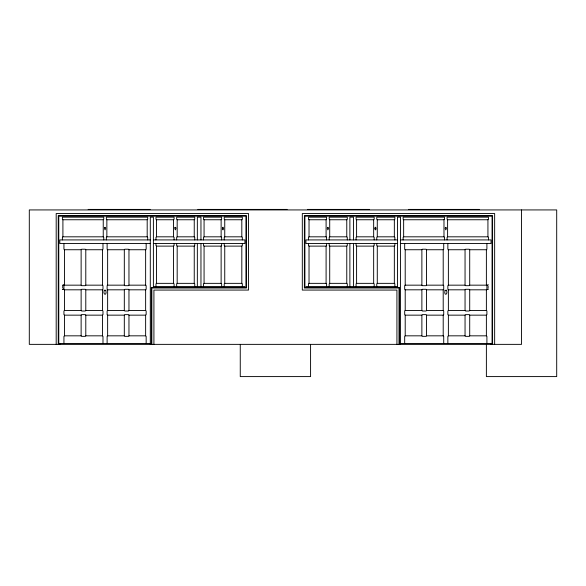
<?xml version="1.0" encoding="UTF-8"?>
<svg xmlns="http://www.w3.org/2000/svg" width="586" height="586" viewBox="0 0 586 586"><rect width="100%" height="100%" fill="white"/><g stroke="black" fill="none" stroke-linecap="round" stroke-linejoin="round"><path stroke-width="0.88" d="M103.759 239.916L103.759 237.33L103.239 236.817L62.907 236.817L62.394 237.33L62.394 239.916M103.239 219.75L103.759 219.237L103.759 217.164L62.394 217.164L62.394 219.237L62.907 219.75L103.239 219.75L103.239 236.817M81.132 249.739L81.652 249.226L85.27 249.226L85.79 249.739L85.79 285.162L85.27 285.675L81.652 285.675L81.132 285.162L81.132 249.739L64.46 249.739L63.94 249.226L63.94 243.534M147.709 239.916L147.709 237.33L147.189 236.817L106.857 236.817L106.344 237.33L106.344 239.916M64.46 249.739L64.46 285.162L63.94 285.675L63.94 289.294L64.46 289.814L64.46 310.492L63.94 311.012L63.94 314.631L64.46 315.151L64.46 335.829L63.94 336.349L63.94 343.586M102.982 343.586L102.982 336.349L102.462 335.829L102.462 315.151L102.982 314.631L102.982 311.012L102.462 310.492L102.462 289.814L102.982 289.294L102.982 285.675L102.462 285.162L102.462 249.739L102.982 249.226L102.982 243.534M147.189 219.75L147.709 219.237L147.709 217.164L106.344 217.164L106.344 219.237L106.857 219.75L147.189 219.75L147.189 236.817M81.132 289.814L81.652 289.294L85.27 289.294L85.79 289.814L85.79 310.492L85.27 311.012L81.652 311.012L81.132 310.492L81.132 289.814L64.46 289.814M124.313 249.739L124.825 249.226L128.444 249.226L128.964 249.739L128.964 285.162L128.444 285.675L124.825 285.675L124.313 285.162L124.313 249.739L107.634 249.739L107.121 249.226L107.121 243.534M107.634 249.739L107.634 285.162L107.121 285.675L107.121 289.294L107.634 289.814L107.634 310.492L107.121 311.012L107.121 314.631L107.634 315.151L107.634 335.829L107.121 336.349L107.121 343.586M174.079 239.916L174.079 237.33L173.559 236.817L156.499 236.817L155.979 237.33L155.979 239.916M173.559 219.75L174.079 219.237L174.079 217.164L155.979 217.164L155.979 219.237L156.499 219.75L173.559 219.75L173.559 236.817M146.156 343.586L146.156 336.349L145.636 335.829L145.636 315.151L146.156 314.631L146.156 311.012L145.636 310.492L145.636 289.814L146.156 289.294L146.156 285.675L145.636 285.162L145.636 249.739L146.156 249.226L146.156 243.534M81.132 315.151L81.652 314.631L85.27 314.631L85.79 315.151L85.79 335.829L85.27 336.349L81.652 336.349L81.132 335.829L81.132 315.151L64.46 315.151M177.177 219.75L194.244 219.75L194.757 219.237L194.757 217.164L176.664 217.164L176.664 219.237L177.177 219.75L177.177 236.817L176.664 237.33L176.664 239.916M124.313 289.814L124.825 289.294L128.444 289.294L128.964 289.814L128.964 310.492L128.444 311.012L124.825 311.012L124.313 310.492L124.313 289.814L107.634 289.814M174.079 286.451L174.079 283.866L173.559 283.353L173.559 246.12L174.079 245.607L174.079 243.534M124.313 315.151L124.825 314.631L128.444 314.631L128.964 315.151L128.964 335.829L128.444 336.349L124.825 336.349L124.313 335.829L124.313 315.151L107.634 315.151M155.979 243.534L155.979 245.607L156.499 246.12L156.499 283.353L155.979 283.866L155.979 286.451M194.757 286.451L194.757 283.866L194.244 283.353L194.244 246.12L194.757 245.607L194.757 243.534M221.647 239.916L221.647 237.33L221.127 236.817L221.127 219.75L221.647 219.237L221.647 217.164L203.547 217.164L203.547 219.237L204.067 219.75L204.067 236.817L203.547 237.33L203.547 239.916M176.664 243.534L176.664 245.607L177.177 246.12L177.177 283.353L176.664 283.866L176.664 286.451M224.746 219.75L241.813 219.75L242.326 219.237L242.326 217.164L224.233 217.164L224.233 219.237L224.746 219.75L224.746 236.817L224.233 237.33L224.233 239.916M221.647 286.451L221.647 283.866L221.127 283.353L221.127 246.12L221.647 245.607L221.647 243.534M203.547 243.534L203.547 245.607L204.067 246.12L204.067 283.353L203.547 283.866L203.547 286.451M242.326 286.451L242.326 283.866L241.813 283.353L241.813 246.12L242.326 245.607L242.326 243.534M224.233 243.534L224.233 245.607L224.746 246.12L224.746 283.353L224.233 283.866L224.233 286.451M326.607 239.916L326.607 237.33L326.094 236.817L309.027 236.817L308.514 237.33L308.514 239.916M309.027 219.75L326.094 219.75L326.607 219.237L326.607 217.164L308.514 217.164L308.514 219.237L309.027 219.75L309.027 236.817M347.293 239.916L347.293 237.33L346.773 236.817L329.713 236.817L329.193 237.33L329.193 239.916M329.713 219.75L346.773 219.75L347.293 219.237L347.293 217.164L329.193 217.164L329.193 219.237L329.713 219.75L329.713 236.817M326.607 286.451L326.607 283.866L326.094 283.353L326.094 246.12L326.607 245.607L326.607 243.534M308.514 243.534L308.514 245.607L309.027 246.12L309.027 283.353L308.514 283.866L308.514 286.451M347.293 286.451L347.293 283.866L346.773 283.353L346.773 246.12L347.293 245.607L347.293 243.534M356.596 219.75L373.663 219.75L374.176 219.237L374.176 217.164L356.083 217.164L356.083 219.237L356.596 219.75L356.596 236.817L356.083 237.33L356.083 239.916M329.193 243.534L329.193 245.607L329.713 246.12L329.713 283.353L329.193 283.866L329.193 286.451M394.861 239.916L394.861 237.33L394.341 236.817L377.281 236.817L376.761 237.33L376.761 239.916M394.341 236.817L394.341 219.75L394.861 219.237L394.861 217.164L376.761 217.164L376.761 219.237L377.281 219.75L377.281 236.817M374.176 286.451L374.176 283.866L373.663 283.353L373.663 246.12L374.176 245.607L374.176 243.534M356.083 243.534L356.083 245.607L356.596 246.12L356.596 283.353L356.083 283.866L356.083 286.451M394.861 286.451L394.861 283.866L394.341 283.353L394.341 246.12L394.861 245.607L394.861 243.534M444.496 239.916L444.496 237.33L443.983 236.817L403.651 236.817L403.131 237.33L403.131 239.916M376.761 243.534L376.761 245.607L377.281 246.12L377.281 283.353L376.761 283.866L376.761 286.451M443.983 219.75L444.496 219.237L444.496 217.164L403.131 217.164L403.131 219.237L403.651 219.75L443.983 219.75L443.983 236.817M421.876 249.739L422.396 249.226L426.015 249.226L426.527 249.739L426.527 285.162L426.015 285.675L422.396 285.675L421.876 285.162L421.876 249.739L405.204 249.739L404.684 249.226L404.684 243.534M488.446 239.916L488.446 237.33L487.933 236.817L447.601 236.817L447.081 237.33L447.081 239.916M405.204 249.739L405.204 285.162L404.684 285.675L404.684 289.294L405.204 289.814L405.204 310.492L404.684 311.012L404.684 314.631L405.204 315.151L405.204 335.829L404.684 336.349L404.684 343.586M443.719 343.586L443.719 336.349L443.206 335.829L443.206 315.151L443.719 314.631L443.719 311.012L443.206 310.492L443.206 289.814L443.719 289.294L443.719 285.675L443.206 285.162L443.206 249.739L443.719 249.226L443.719 243.534M487.933 219.75L488.446 219.237L488.446 217.164L447.081 217.164L447.081 219.237L447.601 219.75L487.933 219.75L487.933 236.817M421.876 289.814L422.396 289.294L426.015 289.294L426.527 289.814L426.527 310.492L426.015 311.012L422.396 311.012L421.876 310.492L421.876 289.814L405.204 289.814M465.05 249.739L465.57 249.226L469.188 249.226L469.708 249.739L469.708 285.162L469.188 285.675L465.57 285.675L465.05 285.162L465.05 249.739L448.378 249.739L447.858 249.226L447.858 243.534M448.378 249.739L448.378 285.162L447.858 285.675L447.858 289.294L448.378 289.814L448.378 310.492L447.858 311.012L447.858 314.631L448.378 315.151L448.378 335.829L447.858 336.349L447.858 343.586M486.9 343.586L486.9 336.349L486.38 335.829L486.38 315.151L486.9 314.631L486.9 311.012L486.38 310.492L486.38 289.814L486.9 289.294L486.9 285.675L486.38 285.162L486.38 249.739L486.9 249.226L486.9 243.534M421.876 315.151L422.396 314.631L426.015 314.631L426.527 315.151L426.527 335.829L426.015 336.349L422.396 336.349L421.876 335.829L421.876 315.151L405.204 315.151M465.05 289.814L465.57 289.294L469.188 289.294L469.708 289.814L469.708 310.492L469.188 311.012L465.57 311.012L465.05 310.492L465.05 289.814L448.378 289.814M465.05 315.151L465.57 314.631L469.188 314.631L469.708 315.151L469.708 335.829L469.188 336.349L465.57 336.349L465.05 335.829L465.05 315.151L448.378 315.151M88.142 209.407L150.184 209.407M197.826 209.407L287.14 209.407M307.511 209.407L369.561 209.407M408.618 209.407L479.245 209.407M204.067 219.75L221.127 219.75M377.281 219.75L394.341 219.75M177.177 236.817L194.244 236.817L194.757 237.33L194.757 239.916M204.067 236.817L221.127 236.817M224.746 236.817L241.813 236.817L242.326 237.33L242.326 239.916M356.596 236.817L373.663 236.817L374.176 237.33L374.176 239.916M150.294 239.916L59.809 239.916L59.809 243.534L150.294 243.534M153.393 239.916L244.911 239.916L244.911 243.534L153.393 243.534M397.447 239.916L305.929 239.916L305.929 243.534L397.447 243.534M400.546 239.916L491.031 239.916L491.031 243.534L400.546 243.534M156.499 246.12L173.559 246.12M177.177 246.12L194.244 246.12M204.067 246.12L221.127 246.12M224.746 246.12L241.813 246.12M309.027 246.12L326.094 246.12M329.713 246.12L346.773 246.12M356.596 246.12L373.663 246.12M377.281 246.12L394.341 246.12M85.79 249.739L102.462 249.739M128.964 249.739L145.636 249.739M426.527 249.739L443.206 249.739M469.708 249.739L486.38 249.739M156.499 283.353L173.559 283.353M177.177 283.353L194.244 283.353M204.067 283.353L221.127 283.353M224.746 283.353L241.813 283.353M309.027 283.353L326.094 283.353M329.713 283.353L346.773 283.353M356.596 283.353L373.663 283.353M377.281 283.353L394.341 283.353M64.46 285.162L81.132 285.162M85.79 285.162L102.462 285.162M107.634 285.162L124.313 285.162M128.964 285.162L145.636 285.162M405.204 285.162L421.876 285.162M426.527 285.162L443.206 285.162M448.378 285.162L465.05 285.162M469.708 285.162L486.38 285.162M153.393 286.451L244.911 286.451M305.929 286.451L397.447 286.451M85.79 289.814L102.462 289.814M128.964 289.814L145.636 289.814M426.527 289.814L443.206 289.814M469.708 289.814L486.38 289.814M105.824 290.121L105.304 290.488M445.016 290.121L445.536 290.488M104.271 290.488L105.824 290.488C107.297 296.011 102.557 295.241 104.271 290.121L104.791 290.488M446.569 290.488L445.016 290.488C443.543 296.011 448.283 295.241 446.569 290.121L446.049 290.488M64.46 310.492L81.132 310.492M85.79 310.492L102.462 310.492M107.634 310.492L124.313 310.492M128.964 310.492L145.636 310.492M405.204 310.492L421.876 310.492M426.527 310.492L443.206 310.492M448.378 310.492L465.05 310.492M469.708 310.492L486.38 310.492M85.79 315.151L102.462 315.151M128.964 315.151L145.636 315.151M426.527 315.151L443.206 315.151M469.708 315.151L486.38 315.151M64.46 335.829L81.132 335.829M85.79 335.829L102.462 335.829M107.634 335.829L124.313 335.829M128.964 335.829L145.636 335.829M405.204 335.829L421.876 335.829M426.527 335.829L443.206 335.829M448.378 335.829L465.05 335.829M469.708 335.829L486.38 335.829M59.809 343.586L150.294 343.586M400.546 343.586L491.031 343.586M521.54 209.927L521.54 344.363L29.3 344.363L29.3 209.927L556.7 209.927L556.7 376.593L486.38 376.593L486.38 344.715M494.65 344.363L494.65 213.546L302.31 213.546L302.31 290.07L396.927 290.07L396.927 344.363M492.584 344.363L492.584 215.619L304.376 215.619L304.376 288.004L399 288.004L399 344.363M492.064 344.363L492.064 216.131L304.896 216.131L304.896 287.484L399.513 287.484L399.513 344.363M491.031 343.33L491.031 344.363M488.123 286.342L488.123 288.114M447.601 219.75L447.601 236.817M403.651 219.75L403.651 236.817M400.546 344.363L400.546 217.164L397.447 217.164L397.447 287.484M373.663 219.75L373.663 236.817M353.497 239.916L353.497 217.164L349.879 217.164L349.879 239.916M353.497 243.534L353.497 286.451M349.879 243.534L349.879 286.451M346.773 219.75L346.773 236.817M326.094 219.75L326.094 236.817M310.58 344.715L310.58 376.593L240.26 376.593L240.26 344.715M241.813 219.75L241.813 236.817M200.961 239.916L200.961 217.164L197.343 217.164L197.343 239.916M200.961 243.534L200.961 286.451M197.343 243.534L197.343 286.451M194.244 219.75L194.244 236.817M156.499 219.75L156.499 236.817M153.913 344.363L153.913 290.07L248.53 290.07L248.53 213.546L56.19 213.546L56.19 344.363M153.393 287.484L153.393 217.164L150.294 217.164L150.294 344.363M151.84 344.363L151.84 288.004L246.464 288.004L246.464 215.619L58.256 215.619L58.256 344.363M151.327 344.363L151.327 287.484L245.944 287.484L245.944 216.131L58.776 216.131L58.776 344.363M106.857 219.75L106.857 236.817M62.907 219.75L62.907 236.817M62.717 286.342L62.717 288.114M59.809 343.33L59.809 344.363M104.674 227.412L104.462 228.54L105.048 229.888L105.641 228.54L105.429 227.412L104.674 227.412M174.994 227.412L174.782 228.54L175.368 229.888L175.961 228.54L175.749 227.412L174.994 227.412M222.431 228.247L222.563 229.668L223.156 229.829L223.53 228.54L223.156 227.258L222.563 227.412L222.431 228.247M327.523 227.412L327.31 228.54L327.904 229.888L328.49 228.54L328.277 227.412L327.523 227.412M374.959 228.247L375.091 229.668L375.692 229.829L376.058 228.54L375.692 227.258L375.091 227.412L374.959 228.247M445.411 227.412L445.199 228.54L445.792 229.888L446.378 228.54L446.166 227.412L445.411 227.412M63.486 284.906L62.717 285.301L63.486 284.906M488.123 284.906L487.354 285.301L488.123 284.906M63.486 289.154L62.717 289.55L63.486 289.154M488.123 289.154L487.354 289.55L488.123 289.154"/></g></svg>
